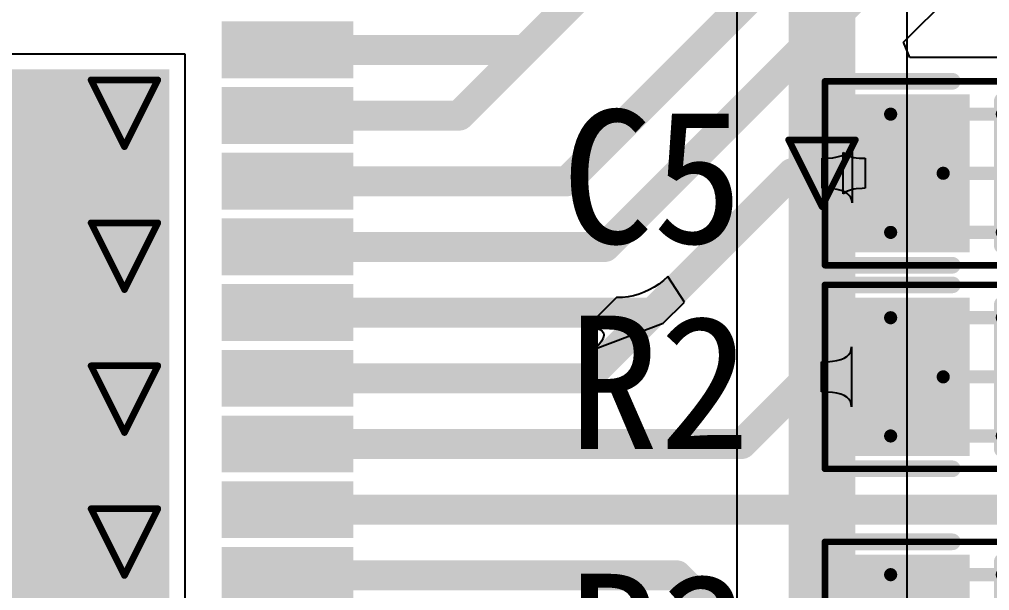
# Model space of a CAD drawing. Extents: x 75 to 173, y 40 to 188.
# Drawn here: x 124.54 to 131.93, y 144.31 to 148.66 of the extents above; entities that cross this region are included whole.
import ezdxf

# ---------------------------------------------------------------- set-up
doc = ezdxf.new("R2010")
doc.units = 0
doc.header["$MEASUREMENT"] = 0
doc.layers.get('0').update_dxf_attribs({"linetype": 'CONTINUOUS'})
for name, color, linetype in [('BottomLayer', 5, 'CONTINUOUS'), ('DRILLDRAWING', 1, 'CONTINUOUS'), ('MECHANICAL13', 56, 'CONTINUOUS'), ('MECHANICAL15', 56, 'CONTINUOUS'), ('MULTILAYER', 9, 'CONTINUOUS'), ('TopLayer', 1, 'CONTINUOUS'), ('TOPOVERLAY', 2, 'CONTINUOUS'), ('TOPPASTE', 8, 'CONTINUOUS'), ('TOPSOLDER', 216, 'CONTINUOUS'), ('ViaHoleLayer', 16, 'CONTINUOUS')]:
    doc.layers.add(name, color=color, linetype=linetype)

# ---------------------------------------------------------------- blocks, each defined once
blk = doc.blocks.new('QFN_64PIN_7')
at = {"layer": 'TOPPASTE'}
for points in [[(-3.634994, 4.9), (-3.864991, 4.9), (-3.634994, 4.100002), (-3.864991, 4.100002)], [(-3.134995, 4.9), (-3.364992, 4.9), (-3.134995, 4.100002), (-3.364992, 4.100002)], [(-2.634996, 4.9), (-2.864993, 4.9), (-2.634996, 4.100002), (-2.864993, 4.100002)], [(-2.134997, 4.9), (-2.364994, 4.9), (-2.134997, 4.100002), (-2.364994, 4.100002)], [(-1.634998, 4.9), (-1.864995, 4.9), (-1.634998, 4.100002), (-1.864995, 4.100002)], [(-1.134999, 4.9), (-1.364996, 4.9), (-1.134999, 4.100002), (-1.364996, 4.100002)], [(-0.635, 4.9), (-0.864997, 4.9), (-0.635, 4.100002), (-0.864997, 4.100002)], [(-0.364998, 4.100002), (-0.135001, 4.100002), (-0.364998, 4.9), (-0.135001, 4.9)], [(0.135001, 4.100002), (0.364998, 4.100002), (0.135001, 4.9), (0.364998, 4.9)], [(-3.500001, -3.500001), (3.500001, -3.500001), (-3.500001, 3.500001), (3.500001, 3.500001)]]:
    blk.add_solid(points, dxfattribs=at)
at = {"layer": 'TOPSOLDER'}
for points in [[(-3.533394, 5.0016), (-3.966591, 5.0016), (-3.533394, 3.998402), (-3.966591, 3.998402)], [(-3.033395, 5.0016), (-3.466592, 5.0016), (-3.033395, 3.998402), (-3.466592, 3.998402)], [(-2.533396, 5.0016), (-2.966593, 5.0016), (-2.533396, 3.998402), (-2.966593, 3.998402)], [(-2.033397, 5.0016), (-2.466594, 5.0016), (-2.033397, 3.998402), (-2.466594, 3.998402)], [(-1.533398, 5.0016), (-1.966595, 5.0016), (-1.533398, 3.998402), (-1.966595, 3.998402)], [(-1.033399, 5.0016), (-1.466596, 5.0016), (-1.033399, 3.998402), (-1.466596, 3.998402)], [(-0.5334, 5.0016), (-0.966597, 5.0016), (-0.5334, 3.998402), (-0.966597, 3.998402)], [(-0.466598, 3.998402), (-0.033401, 3.998402), (-0.466598, 5.0016), (-0.033401, 5.0016)], [(0.033401, 3.998402), (0.466598, 3.998402), (0.033401, 5.0016), (0.466598, 5.0016)], [(-3.601601, -3.601601), (3.601601, -3.601601), (-3.601601, 3.601601), (3.601601, 3.601601)]]:
    blk.add_solid(points, dxfattribs=at)
blk = doc.blocks.new('R0603_72')
at = {"layer": 'MECHANICAL13', "const_width": 0.1}
for points in [[(-0.850001, 0.449999), (-0.850001, -0.450002)], [(0.849998, 0.449999), (-0.850001, 0.449999)], [(0.849998, 0.449999), (0.849998, -0.450002)], [(0.849998, -0.450002), (-0.850001, -0.450002)]]:
    blk.add_lwpolyline(points, dxfattribs=at)
at = {"layer": 'MECHANICAL13', "const_width": 0.05}
for points in [[(-0.875, 0.449999, 1), (-0.825002, 0.449999, 1)], [(-0.875, 0.449999, 1), (-0.825002, 0.449999, 1)], [(0.825, 0.449999, 1), (0.874997, 0.449999, 1)], [(0.825, 0.449999, 1), (0.874997, 0.449999, 1)], [(-0.875, -0.450002, 1), (-0.825002, -0.450002, 1)], [(-0.875, -0.450002, 1), (-0.825002, -0.450002, 1)], [(0.825, -0.450002, 1), (0.874997, -0.450002, 1)], [(0.825, -0.450002, 1), (0.874997, -0.450002, 1)]]:
    blk.add_lwpolyline(points, format="xyb", close=True, dxfattribs=at)
at = {"layer": 'MECHANICAL15'}
for points, const_width in [([(1.35, 0.700001), (-1.35, 0.700001)], 0.05), ([(-1.35, 0.700001), (-1.35, -0.700001)], 0.05), ([(1.35, 0.700001), (1.35, -0.700001)], 0.05), ([(0, 0.449999), (0, -0.450002)], 0.1), ([(0.449999, 0), (-0.450002, 0)], 0.1), ([(1.35, -0.700001), (-1.35, -0.700001)], 0.05)]:
    blk.add_lwpolyline(points, dxfattribs=dict(at, const_width=const_width))
for points, const_width in [([(-1.362499, 0.700001, 1), (-1.3375, 0.700001, 1)], 0.024999), ([(-1.362499, 0.700001, 1), (-1.3375, 0.700001, 1)], 0.024999), ([(1.3375, 0.700001, 1), (1.362499, 0.700001, 1)], 0.024999), ([(1.3375, 0.700001, 1), (1.362499, 0.700001, 1)], 0.024999), ([(-0.024999, 0.449999, 1), (0.024999, 0.449999, 1)], 0.05), ([(-0.475, 0, 1), (-0.425003, 0, 1)], 0.05), ([(0.425, 0, 1), (0.474998, 0, 1)], 0.05), ([(-0.024999, -0.450002, 1), (0.024999, -0.450002, 1)], 0.05), ([(-1.362499, -0.700001, 1), (-1.3375, -0.700001, 1)], 0.024999), ([(-1.362499, -0.700001, 1), (-1.3375, -0.700001, 1)], 0.024999), ([(1.3375, -0.700001, 1), (1.362499, -0.700001, 1)], 0.024999), ([(1.3375, -0.700001, 1), (1.362499, -0.700001, 1)], 0.024999)]:
    blk.add_lwpolyline(points, format="xyb", close=True, dxfattribs=dict(at, const_width=const_width))
at = {"layer": 'TOPOVERLAY', "const_width": 0.127}
for points in [[(-1.27, 0.700001), (-1.27, -0.700001)], [(-0.381, 0.700001), (-1.27, 0.700001)], [(1.27, 0.700001), (0.381, 0.700001)], [(1.27, 0.700001), (1.27, -0.700001)], [(0, 0.549999), (0, -0.549999)], [(-0.381, -0.700001), (-1.27, -0.700001)], [(1.27, -0.700001), (0.381, -0.700001)]]:
    blk.add_lwpolyline(points, dxfattribs=at)
at = {"layer": 'TOPOVERLAY', "const_width": 0.0635}
for points in [[(-1.30175, 0.700001, 1), (-1.23825, 0.700001, 1)], [(-1.30175, 0.700001, 1), (-1.23825, 0.700001, 1)], [(-0.41275, 0.700001, 1), (-0.34925, 0.700001, 1)], [(0.34925, 0.700001, 1), (0.41275, 0.700001, 1)], [(1.23825, 0.700001, 1), (1.30175, 0.700001, 1)], [(1.23825, 0.700001, 1), (1.30175, 0.700001, 1)], [(-0.03175, 0.549999, 1), (0.03175, 0.549999, 1)], [(-0.03175, -0.549999, 1), (0.03175, -0.549999, 1)], [(-1.30175, -0.700001, 1), (-1.23825, -0.700001, 1)], [(-1.30175, -0.700001, 1), (-1.23825, -0.700001, 1)], [(-0.41275, -0.700001, 1), (-0.34925, -0.700001, 1)], [(0.34925, -0.700001, 1), (0.41275, -0.700001, 1)], [(1.23825, -0.700001, 1), (1.30175, -0.700001, 1)], [(1.23825, -0.700001, 1), (1.30175, -0.700001, 1)]]:
    blk.add_lwpolyline(points, format="xyb", close=True, dxfattribs=at)
at = {"layer": 'TOPPASTE'}
for points in [[(-0.350002, -0.499999), (-0.350002, 0.499999), (-1.15, -0.499999), (-1.15, 0.499999)], [(1.149998, -0.499999), (1.149998, 0.499999), (0.349999, -0.499999), (0.349999, 0.499999)]]:
    blk.add_solid(points, dxfattribs=at)
at = {"layer": 'TOPSOLDER'}
for points in [[(-0.248402, -0.601599), (-0.248402, 0.601599), (-1.2516, -0.601599), (-1.2516, 0.601599)], [(1.251598, -0.601599), (1.251598, 0.601599), (0.248399, -0.601599), (0.248399, 0.601599)]]:
    blk.add_solid(points, dxfattribs=at)
blk = doc.blocks.new('R0603_73')
at = {"layer": 'MECHANICAL13', "const_width": 0.1}
for points in [[(-0.850001, 0.449999), (-0.850001, -0.450002)], [(0.849998, 0.449999), (-0.850001, 0.449999)], [(0.849998, 0.449999), (0.849998, -0.450002)], [(0.849998, -0.450002), (-0.850001, -0.450002)]]:
    blk.add_lwpolyline(points, dxfattribs=at)
at = {"layer": 'MECHANICAL13', "const_width": 0.05}
for points in [[(-0.875, 0.449999, 1), (-0.825002, 0.449999, 1)], [(-0.875, 0.449999, 1), (-0.825002, 0.449999, 1)], [(0.825, 0.449999, 1), (0.874997, 0.449999, 1)], [(0.825, 0.449999, 1), (0.874997, 0.449999, 1)], [(-0.875, -0.450002, 1), (-0.825002, -0.450002, 1)], [(-0.875, -0.450002, 1), (-0.825002, -0.450002, 1)], [(0.825, -0.450002, 1), (0.874997, -0.450002, 1)], [(0.825, -0.450002, 1), (0.874997, -0.450002, 1)]]:
    blk.add_lwpolyline(points, format="xyb", close=True, dxfattribs=at)
at = {"layer": 'MECHANICAL15'}
for points, const_width in [([(1.35, 0.700001), (-1.35, 0.700001)], 0.05), ([(-1.35, 0.700001), (-1.35, -0.700001)], 0.05), ([(1.35, 0.700001), (1.35, -0.700001)], 0.05), ([(0, 0.449999), (0, -0.450002)], 0.1), ([(0.449999, 0), (-0.450002, 0)], 0.1), ([(1.35, -0.700001), (-1.35, -0.700001)], 0.05)]:
    blk.add_lwpolyline(points, dxfattribs=dict(at, const_width=const_width))
for points, const_width in [([(-1.362499, 0.700001, 1), (-1.3375, 0.700001, 1)], 0.024999), ([(-1.362499, 0.700001, 1), (-1.3375, 0.700001, 1)], 0.024999), ([(1.3375, 0.700001, 1), (1.362499, 0.700001, 1)], 0.024999), ([(1.3375, 0.700001, 1), (1.362499, 0.700001, 1)], 0.024999), ([(-0.024999, 0.449999, 1), (0.024999, 0.449999, 1)], 0.05), ([(-0.475, 0, 1), (-0.425003, 0, 1)], 0.05), ([(0.425, 0, 1), (0.474998, 0, 1)], 0.05), ([(-0.024999, -0.450002, 1), (0.024999, -0.450002, 1)], 0.05), ([(-1.362499, -0.700001, 1), (-1.3375, -0.700001, 1)], 0.024999), ([(-1.362499, -0.700001, 1), (-1.3375, -0.700001, 1)], 0.024999), ([(1.3375, -0.700001, 1), (1.362499, -0.700001, 1)], 0.024999), ([(1.3375, -0.700001, 1), (1.362499, -0.700001, 1)], 0.024999)]:
    blk.add_lwpolyline(points, format="xyb", close=True, dxfattribs=dict(at, const_width=const_width))
at = {"layer": 'TOPOVERLAY', "const_width": 0.127}
for points in [[(-1.27, 0.700001), (-1.27, -0.700001)], [(-0.381, 0.700001), (-1.27, 0.700001)], [(1.27, 0.700001), (0.381, 0.700001)], [(1.27, 0.700001), (1.27, -0.700001)], [(0, 0.549999), (0, -0.549999)], [(-0.381, -0.700001), (-1.27, -0.700001)], [(1.27, -0.700001), (0.381, -0.700001)]]:
    blk.add_lwpolyline(points, dxfattribs=at)
at = {"layer": 'TOPOVERLAY', "const_width": 0.0635}
for points in [[(-1.30175, 0.700001, 1), (-1.23825, 0.700001, 1)], [(-1.30175, 0.700001, 1), (-1.23825, 0.700001, 1)], [(-0.41275, 0.700001, 1), (-0.34925, 0.700001, 1)], [(0.34925, 0.700001, 1), (0.41275, 0.700001, 1)], [(1.23825, 0.700001, 1), (1.30175, 0.700001, 1)], [(1.23825, 0.700001, 1), (1.30175, 0.700001, 1)], [(-0.03175, 0.549999, 1), (0.03175, 0.549999, 1)], [(-0.03175, -0.549999, 1), (0.03175, -0.549999, 1)], [(-1.30175, -0.700001, 1), (-1.23825, -0.700001, 1)], [(-1.30175, -0.700001, 1), (-1.23825, -0.700001, 1)], [(-0.41275, -0.700001, 1), (-0.34925, -0.700001, 1)], [(0.34925, -0.700001, 1), (0.41275, -0.700001, 1)], [(1.23825, -0.700001, 1), (1.30175, -0.700001, 1)], [(1.23825, -0.700001, 1), (1.30175, -0.700001, 1)]]:
    blk.add_lwpolyline(points, format="xyb", close=True, dxfattribs=at)
at = {"layer": 'TOPPASTE'}
for points in [[(-0.350002, -0.499999), (-0.350002, 0.499999), (-1.15, -0.499999), (-1.15, 0.499999)], [(1.149998, -0.499999), (1.149998, 0.499999), (0.349999, -0.499999), (0.349999, 0.499999)]]:
    blk.add_solid(points, dxfattribs=at)
at = {"layer": 'TOPSOLDER'}
for points in [[(-0.248402, -0.601599), (-0.248402, 0.601599), (-1.2516, -0.601599), (-1.2516, 0.601599)], [(1.251598, -0.601599), (1.251598, 0.601599), (0.248399, -0.601599), (0.248399, 0.601599)]]:
    blk.add_solid(points, dxfattribs=at)
blk = doc.blocks.new('C0603_117')
at = {"layer": 'MECHANICAL13', "const_width": 0.1}
for points in [[(-0.850001, 0.449999), (0.849998, 0.449999)], [(-0.850001, -0.450002), (-0.850001, 0.449999)], [(0.849998, -0.450002), (0.849998, 0.449999)], [(-0.850001, -0.450002), (0.849998, -0.450002)]]:
    blk.add_lwpolyline(points, dxfattribs=at)
at = {"layer": 'MECHANICAL13', "const_width": 0.05}
for points in [[(-0.875, 0.449999, 1), (-0.825002, 0.449999, 1)], [(-0.875, 0.449999, 1), (-0.825002, 0.449999, 1)], [(0.825, 0.449999, 1), (0.874997, 0.449999, 1)], [(0.825, 0.449999, 1), (0.874997, 0.449999, 1)], [(-0.875, -0.450002, 1), (-0.825002, -0.450002, 1)], [(-0.875, -0.450002, 1), (-0.825002, -0.450002, 1)], [(0.825, -0.450002, 1), (0.874997, -0.450002, 1)], [(0.825, -0.450002, 1), (0.874997, -0.450002, 1)]]:
    blk.add_lwpolyline(points, format="xyb", close=True, dxfattribs=at)
at = {"layer": 'MECHANICAL15'}
for points, const_width in [([(-1.35, -0.700001), (-1.35, 0.700001)], 0.05), ([(-1.35, 0.700001), (1.35, 0.700001)], 0.05), ([(1.35, -0.700001), (1.35, 0.700001)], 0.05), ([(0, -0.450002), (0, 0.449999)], 0.1), ([(-0.450002, 0), (0.449999, 0)], 0.1), ([(-1.35, -0.700001), (1.35, -0.700001)], 0.05)]:
    blk.add_lwpolyline(points, dxfattribs=dict(at, const_width=const_width))
for points, const_width in [([(-1.362499, 0.700001, 1), (-1.3375, 0.700001, 1)], 0.024999), ([(-1.362499, 0.700001, 1), (-1.3375, 0.700001, 1)], 0.024999), ([(1.3375, 0.700001, 1), (1.362499, 0.700001, 1)], 0.024999), ([(1.3375, 0.700001, 1), (1.362499, 0.700001, 1)], 0.024999), ([(-0.024999, 0.449999, 1), (0.024999, 0.449999, 1)], 0.05), ([(-0.475, 0, 1), (-0.425003, 0, 1)], 0.05), ([(0.425, 0, 1), (0.474998, 0, 1)], 0.05), ([(-0.024999, -0.450002, 1), (0.024999, -0.450002, 1)], 0.05), ([(-1.362499, -0.700001, 1), (-1.3375, -0.700001, 1)], 0.024999), ([(-1.362499, -0.700001, 1), (-1.3375, -0.700001, 1)], 0.024999), ([(1.3375, -0.700001, 1), (1.362499, -0.700001, 1)], 0.024999), ([(1.3375, -0.700001, 1), (1.362499, -0.700001, 1)], 0.024999)]:
    blk.add_lwpolyline(points, format="xyb", close=True, dxfattribs=dict(at, const_width=const_width))
at = {"layer": 'TOPOVERLAY', "const_width": 0.127}
for points in [[(-1.27, 0.700001), (-0.381, 0.700001)], [(-1.27, -0.700001), (-1.27, 0.700001)], [(0.381, 0.700001), (1.27, 0.700001)], [(1.27, -0.700001), (1.27, 0.700001)], [(0, -0.549999), (0, 0.549999)], [(-1.27, -0.700001), (-0.381, -0.700001)], [(0.381, -0.700001), (1.27, -0.700001)]]:
    blk.add_lwpolyline(points, dxfattribs=at)
at = {"layer": 'TOPOVERLAY', "const_width": 0.0635}
for points in [[(-1.30175, 0.700001, 1), (-1.23825, 0.700001, 1)], [(-1.30175, 0.700001, 1), (-1.23825, 0.700001, 1)], [(-0.41275, 0.700001, 1), (-0.34925, 0.700001, 1)], [(0.34925, 0.700001, 1), (0.41275, 0.700001, 1)], [(1.23825, 0.700001, 1), (1.30175, 0.700001, 1)], [(1.23825, 0.700001, 1), (1.30175, 0.700001, 1)], [(-0.03175, 0.549999, 1), (0.03175, 0.549999, 1)], [(-0.03175, -0.549999, 1), (0.03175, -0.549999, 1)], [(-1.30175, -0.700001, 1), (-1.23825, -0.700001, 1)], [(-1.30175, -0.700001, 1), (-1.23825, -0.700001, 1)], [(-0.41275, -0.700001, 1), (-0.34925, -0.700001, 1)], [(0.34925, -0.700001, 1), (0.41275, -0.700001, 1)], [(1.23825, -0.700001, 1), (1.30175, -0.700001, 1)], [(1.23825, -0.700001, 1), (1.30175, -0.700001, 1)]]:
    blk.add_lwpolyline(points, format="xyb", close=True, dxfattribs=at)
at = {"layer": 'TOPPASTE'}
for points in [[(-0.350002, -0.499999), (-0.350002, 0.499999), (-1.15, -0.499999), (-1.15, 0.499999)], [(1.149998, -0.499999), (1.149998, 0.499999), (0.349999, -0.499999), (0.349999, 0.499999)]]:
    blk.add_solid(points, dxfattribs=at)
at = {"layer": 'TOPSOLDER'}
for points in [[(-0.248402, -0.601599), (-0.248402, 0.601599), (-1.2516, -0.601599), (-1.2516, 0.601599)], [(1.251598, -0.601599), (1.251598, 0.601599), (0.248399, -0.601599), (0.248399, 0.601599)]]:
    blk.add_solid(points, dxfattribs=at)

msp = doc.modelspace()

# ---------------------------------------------------------------- linework, layer by layer
at = {"layer": 'BottomLayer'}
for p, q in [((131.2989, 147.48442), (131.2989, 149.03182)), ((130.00401, 148.76364), (130.00401, 147.48442)), ((130.00401, 147.48442), (130.00401, 141.00682)), ((131.2989, 141.21837), (131.2989, 147.48442))]:
    msp.add_line(p, q, dxfattribs=at)
at = {"layer": 'BottomLayer', "const_width": 0.508}
for points in [[(130.65146, 147.48442), (130.65146, 149.03182)], [(130.65146, 141.00682), (130.65146, 147.48442)]]:
    msp.add_lwpolyline(points, dxfattribs=at)
at = {"layer": 'BottomLayer'}
for points, const_width in [([(125.23035, 147.94102, 1), (125.45535, 147.94102, 1)], 0.225), ([(130.52446, 147.48442, 1), (130.77846, 147.48442, 1)], 0.254), ([(130.52446, 147.48442, 1), (130.77846, 147.48442, 1)], 0.254), ([(130.53896, 147.48442, 1), (130.76395, 147.48442, 1)], 0.225), ([(125.23035, 146.85306, 1), (125.45535, 146.85306, 1)], 0.225), ([(125.23035, 145.76509, 1), (125.45535, 145.76509, 1)], 0.225), ([(125.23035, 144.67712, 1), (125.45535, 144.67712, 1)], 0.225)]:
    msp.add_lwpolyline(points, format="xyb", close=True, dxfattribs=dict(at, const_width=const_width))
at = {"layer": 'DRILLDRAWING', "const_width": 0.0508}
for points in [[(125.08885, 148.19502), (125.59685, 148.19502)], [(125.08885, 148.19502), (125.34285, 147.68702)], [(125.34285, 147.68702), (125.59685, 148.19502)], [(130.39746, 147.73842), (130.90546, 147.73842)], [(130.39746, 147.73842), (130.65146, 147.23042)], [(130.65146, 147.23042), (130.90546, 147.73842)], [(125.08885, 147.10706), (125.59685, 147.10706)], [(125.08885, 147.10706), (125.34285, 146.59906)], [(125.34285, 146.59906), (125.59685, 147.10706)], [(125.08885, 146.01909), (125.59685, 146.01909)], [(125.08885, 146.01909), (125.34285, 145.51109)], [(125.34285, 145.51109), (125.59685, 146.01909)], [(125.08885, 144.93112), (125.59685, 144.93112)], [(125.08885, 144.93112), (125.34285, 144.42312)], [(125.34285, 144.42312), (125.59685, 144.93112)]]:
    msp.add_lwpolyline(points, dxfattribs=at)
at = {"layer": 'DRILLDRAWING', "const_width": 0.0254}
for points in [[(125.07615, 148.19502, 1), (125.10155, 148.19502, 1)], [(125.07615, 148.19502, 1), (125.10155, 148.19502, 1)], [(125.58415, 148.19502, 1), (125.60955, 148.19502, 1)], [(125.58415, 148.19502, 1), (125.60955, 148.19502, 1)], [(130.38476, 147.73842, 1), (130.41016, 147.73842, 1)], [(130.38476, 147.73842, 1), (130.41016, 147.73842, 1)], [(130.89276, 147.73842, 1), (130.91816, 147.73842, 1)], [(130.89276, 147.73842, 1), (130.91816, 147.73842, 1)], [(125.33015, 147.68702, 1), (125.35555, 147.68702, 1)], [(125.33015, 147.68702, 1), (125.35555, 147.68702, 1)], [(130.63876, 147.23042, 1), (130.66416, 147.23042, 1)], [(130.63876, 147.23042, 1), (130.66416, 147.23042, 1)], [(125.07615, 147.10706, 1), (125.10155, 147.10706, 1)], [(125.07615, 147.10706, 1), (125.10155, 147.10706, 1)], [(125.58415, 147.10706, 1), (125.60955, 147.10706, 1)], [(125.58415, 147.10706, 1), (125.60955, 147.10706, 1)], [(125.33015, 146.59906, 1), (125.35555, 146.59906, 1)], [(125.33015, 146.59906, 1), (125.35555, 146.59906, 1)], [(125.07615, 146.01909, 1), (125.10155, 146.01909, 1)], [(125.07615, 146.01909, 1), (125.10155, 146.01909, 1)], [(125.58415, 146.01909, 1), (125.60955, 146.01909, 1)], [(125.58415, 146.01909, 1), (125.60955, 146.01909, 1)], [(125.33015, 145.51109, 1), (125.35555, 145.51109, 1)], [(125.33015, 145.51109, 1), (125.35555, 145.51109, 1)], [(125.07615, 144.93112, 1), (125.10155, 144.93112, 1)], [(125.07615, 144.93112, 1), (125.10155, 144.93112, 1)], [(125.58415, 144.93112, 1), (125.60955, 144.93112, 1)], [(125.58415, 144.93112, 1), (125.60955, 144.93112, 1)], [(125.33015, 144.42312, 1), (125.35555, 144.42312, 1)], [(125.33015, 144.42312, 1), (125.35555, 144.42312, 1)]]:
    msp.add_lwpolyline(points, format="xyb", close=True, dxfattribs=at)
at = {"layer": 'MULTILAYER', "const_width": 0.225}
for points in [[(125.23035, 147.94102, 1), (125.45535, 147.94102, 1)], [(130.53896, 147.48442, 1), (130.76395, 147.48442, 1)], [(125.23035, 146.85306, 1), (125.45535, 146.85306, 1)], [(125.23035, 145.76509, 1), (125.45535, 145.76509, 1)], [(125.23035, 144.67712, 1), (125.45535, 144.67712, 1)]]:
    msp.add_lwpolyline(points, format="xyb", close=True, dxfattribs=at)
at = {"layer": 'TopLayer'}
for p, q in [((131.27237, 148.48275), (133.04055, 150.25093)), ((131.32097, 148.36542), (131.27237, 148.48275)), ((118.36446, 148.39282), (125.80246, 148.39282)), ((125.80246, 148.39282), (125.80246, 147.92782)), ((132.05466, 148.36542), (131.32097, 148.36542)), ((125.80246, 147.92782), (125.80246, 147.42782)), ((130.85921, 147.65309), (130.87062, 147.66973)), ((130.87062, 147.66973), (130.87747, 147.68859)), ((130.87747, 147.68859), (130.87976, 147.70967)), ((130.87976, 147.70967), (130.87976, 147.25917)), ((130.65146, 147.59872), (130.69483, 147.59983)), ((130.65146, 147.37012), (130.65146, 147.59872)), ((130.69483, 147.59983), (130.73365, 147.60316)), ((130.73365, 147.60316), (130.76789, 147.60871)), ((130.76789, 147.60871), (130.79757, 147.61647)), ((130.79757, 147.61647), (130.82268, 147.62646)), ((130.81214, 147.32692), (130.81214, 147.64192)), ((130.81214, 147.64192), (130.82144, 147.63371)), ((130.82144, 147.63371), (130.83241, 147.62637)), ((130.82268, 147.62646), (130.84323, 147.63866)), ((130.83241, 147.62637), (130.84505, 147.61989)), ((130.84323, 147.63866), (130.85921, 147.65309)), ((130.84505, 147.61989), (130.85936, 147.61427)), ((130.85936, 147.61427), (130.87534, 147.60952)), ((130.87534, 147.60952), (130.89299, 147.60563)), ((130.89299, 147.60563), (130.9123, 147.60261)), ((130.9123, 147.60261), (130.93329, 147.60045)), ((130.93329, 147.60045), (130.98026, 147.59872)), ((130.98026, 147.59872), (130.98026, 147.37012)), ((125.80246, 147.42782), (125.80246, 146.92782)), ((130.69483, 147.36901), (130.65146, 147.37012)), ((130.73365, 147.36568), (130.69483, 147.36901)), ((130.76789, 147.36014), (130.73365, 147.36568)), ((130.79757, 147.35237), (130.76789, 147.36014)), ((130.82268, 147.34238), (130.79757, 147.35237)), ((130.82144, 147.33513), (130.81214, 147.32692)), ((130.83241, 147.34247), (130.82144, 147.33513)), ((130.84323, 147.33018), (130.82268, 147.34238)), ((130.84505, 147.34895), (130.83241, 147.34247)), ((130.85921, 147.31575), (130.84323, 147.33018)), ((130.85936, 147.35457), (130.84505, 147.34895)), ((130.87062, 147.29911), (130.85921, 147.31575)), ((130.87534, 147.35932), (130.85936, 147.35457)), ((130.87747, 147.28025), (130.87062, 147.29911)), ((130.89299, 147.36321), (130.87534, 147.35932)), ((130.9123, 147.36623), (130.89299, 147.36321)), ((130.95594, 147.36969), (130.9123, 147.36623)), ((130.98026, 147.37012), (130.95594, 147.36969)), ((130.87976, 147.25917), (130.87747, 147.28025)), ((125.80246, 146.92782), (125.80246, 146.42782)), ((129.40981, 146.64157), (129.37414, 146.61732)), ((129.44415, 146.66905), (129.40981, 146.64157)), ((129.47715, 146.69976), (129.44415, 146.66905)), ((129.60532, 146.50464), (129.47715, 146.69976)), ((129.25907, 146.56398), (129.21804, 146.55266)), ((129.29877, 146.57853), (129.25907, 146.56398)), ((129.33712, 146.59631), (129.29877, 146.57853)), ((129.37414, 146.61732), (129.33712, 146.59631)), ((129.0869, 146.53812), (128.8583, 146.30952)), ((129.13196, 146.53973), (129.0869, 146.53812)), ((129.17567, 146.54458), (129.13196, 146.53973)), ((129.21804, 146.55266), (129.17567, 146.54458)), ((129.44367, 146.34299), (129.60532, 146.50464)), ((125.80246, 146.42782), (125.80246, 145.92782)), ((128.92526, 146.14787), (129.44367, 146.34299)), ((128.8583, 146.30952), (128.90012, 146.3079)), ((128.90012, 146.3079), (128.93414, 146.30305)), ((128.93414, 146.30305), (128.96034, 146.29497)), ((128.96034, 146.29497), (128.97875, 146.28365)), ((128.97875, 146.28365), (128.98934, 146.2691)), ((128.98934, 146.2691), (128.99214, 146.25132)), ((128.97431, 146.20606), (128.95369, 146.17858)), ((128.98713, 146.23031), (128.97431, 146.20606)), ((128.99214, 146.25132), (128.98713, 146.23031)), ((128.95369, 146.17858), (128.92526, 146.14787)), ((130.85614, 146.10533), (130.86757, 146.12247)), ((130.86757, 146.12247), (130.87442, 146.1419)), ((130.87442, 146.1419), (130.87671, 146.16362)), ((130.87671, 146.16362), (130.87671, 145.70642)), ((130.64811, 146.04932), (130.69154, 146.05046)), ((130.64811, 145.82072), (130.64811, 146.04932)), ((130.69154, 146.05046), (130.73041, 146.05389)), ((130.73041, 146.05389), (130.7647, 146.05961)), ((130.7647, 146.05961), (130.79441, 146.06761)), ((130.79441, 146.06761), (130.81956, 146.0779)), ((130.81956, 146.0779), (130.84013, 146.09047)), ((130.84013, 146.09047), (130.85614, 146.10533)), ((125.80246, 145.92782), (125.80246, 145.42782)), ((130.69154, 145.81958), (130.64811, 145.82072)), ((130.73041, 145.81615), (130.69154, 145.81958)), ((130.7647, 145.81043), (130.73041, 145.81615)), ((130.79441, 145.80243), (130.7647, 145.81043)), ((130.81956, 145.79215), (130.79441, 145.80243)), ((130.84013, 145.77957), (130.81956, 145.79215)), ((130.85614, 145.76471), (130.84013, 145.77957)), ((130.86757, 145.74757), (130.85614, 145.76471)), ((130.87442, 145.72814), (130.86757, 145.74757)), ((130.87671, 145.70642), (130.87442, 145.72814)), ((125.80246, 145.42782), (125.80246, 144.92782)), ((125.80246, 144.92782), (125.80246, 144.42782)), ((125.80246, 144.42782), (125.80246, 143.92782))]:
    msp.add_line(p, q, dxfattribs=at)
at = {"layer": 'TopLayer', "const_width": 0.2286}
for points in [[(128.71185, 147.42382), (132.09926, 150.81122)], [(128.99925, 146.92381), (132.68346, 150.60802)], [(127.89105, 147.92382), (129.82525, 149.85802)], [(126.58346, 148.42381), (128.33986, 148.42381)], [(126.58346, 147.92382), (127.89105, 147.92382)], [(129.36285, 146.42382), (130.42346, 147.48442)], [(130.42346, 147.48442), (130.65146, 147.48442)], [(130.65146, 147.48442), (131.27366, 147.48442)], [(126.58346, 147.42382), (128.71185, 147.42382)], [(126.58346, 146.92381), (128.99925, 146.92381)], [(126.58346, 146.42382), (129.36285, 146.42382)], [(128.86285, 145.92382), (129.36285, 146.42382)], [(130.03925, 145.42382), (130.55046, 145.93502)], [(130.55046, 145.93502), (131.27366, 145.93502)], [(126.58346, 145.92382), (128.86285, 145.92382)], [(126.58346, 145.42382), (130.03925, 145.42382)], [(126.58346, 144.92382), (133.65406, 144.92382)], [(126.58346, 144.42382), (129.54585, 144.42382)], [(129.54585, 144.42382), (129.99046, 143.97922)]]:
    msp.add_lwpolyline(points, dxfattribs=at)
at = {"layer": 'TopLayer'}
for points, const_width in [([(126.52631, 148.42381, 1), (126.64061, 148.42381, 1)], 0.1143), ([(128.28271, 148.42381, 1), (128.39701, 148.42381, 1)], 0.1143), ([(125.23035, 147.94102, 1), (125.45535, 147.94102, 1)], 0.225), ([(126.52631, 147.92382, 1), (126.64061, 147.92382, 1)], 0.1143), ([(127.8339, 147.92382, 1), (127.9482, 147.92382, 1)], 0.1143), ([(127.8339, 147.92382, 1), (127.9482, 147.92382, 1)], 0.1143), ([(130.53896, 147.48442, 1), (130.76395, 147.48442, 1)], 0.225), ([(130.36631, 147.48442, 1), (130.48061, 147.48442, 1)], 0.1143), ([(130.36631, 147.48442, 1), (130.48061, 147.48442, 1)], 0.1143), ([(130.59431, 147.48442, 1), (130.70861, 147.48442, 1)], 0.1143), ([(130.59431, 147.48442, 1), (130.70861, 147.48442, 1)], 0.1143), ([(131.21651, 147.48442, 1), (131.33081, 147.48442, 1)], 0.1143), ([(126.52631, 147.42382, 1), (126.64061, 147.42382, 1)], 0.1143), ([(128.6547, 147.42382, 1), (128.769, 147.42382, 1)], 0.1143), ([(128.6547, 147.42382, 1), (128.769, 147.42382, 1)], 0.1143), ([(125.23035, 146.85306, 1), (125.45535, 146.85306, 1)], 0.225), ([(126.52631, 146.92381, 1), (126.64061, 146.92381, 1)], 0.1143), ([(128.9421, 146.92381, 1), (129.0564, 146.92381, 1)], 0.1143), ([(128.9421, 146.92381, 1), (129.0564, 146.92381, 1)], 0.1143), ([(126.52631, 146.42382, 1), (126.64061, 146.42382, 1)], 0.1143), ([(129.3057, 146.42382, 1), (129.42, 146.42382, 1)], 0.1143), ([(129.3057, 146.42382, 1), (129.42, 146.42382, 1)], 0.1143), ([(129.3057, 146.42382, 1), (129.42, 146.42382, 1)], 0.1143), ([(130.49331, 145.93502, 1), (130.60761, 145.93502, 1)], 0.1143), ([(130.49331, 145.93502, 1), (130.60761, 145.93502, 1)], 0.1143), ([(131.21651, 145.93502, 1), (131.33081, 145.93502, 1)], 0.1143), ([(125.23035, 145.76509, 1), (125.45535, 145.76509, 1)], 0.225), ([(126.52631, 145.92382, 1), (126.64061, 145.92382, 1)], 0.1143), ([(128.8057, 145.92382, 1), (128.92, 145.92382, 1)], 0.1143), ([(128.8057, 145.92382, 1), (128.92, 145.92382, 1)], 0.1143), ([(126.52631, 145.42382, 1), (126.64061, 145.42382, 1)], 0.1143), ([(129.9821, 145.42382, 1), (130.0964, 145.42382, 1)], 0.1143), ([(129.9821, 145.42382, 1), (130.0964, 145.42382, 1)], 0.1143), ([(126.52631, 144.92382, 1), (126.64061, 144.92382, 1)], 0.1143), ([(125.23035, 144.67712, 1), (125.45535, 144.67712, 1)], 0.225), ([(126.52631, 144.42382, 1), (126.64061, 144.42382, 1)], 0.1143), ([(129.4887, 144.42382, 1), (129.603, 144.42382, 1)], 0.1143), ([(129.4887, 144.42382, 1), (129.603, 144.42382, 1)], 0.1143)]:
    msp.add_lwpolyline(points, format="xyb", close=True, dxfattribs=dict(at, const_width=const_width))
at = {"layer": 'ViaHoleLayer', "const_width": 0.1}
for points in [[(125.29285, 147.94102, 1), (125.39285, 147.94102, 1)], [(130.60146, 147.48442, 1), (130.70146, 147.48442, 1)], [(125.29285, 146.85306, 1), (125.39285, 146.85306, 1)], [(125.29285, 145.76509, 1), (125.39285, 145.76509, 1)], [(125.29285, 144.67712, 1), (125.39285, 144.67712, 1)]]:
    msp.add_lwpolyline(points, format="xyb", close=True, dxfattribs=at)

# ---------------------------------------------------------------- block references
for name, p, rotation in [('QFN_64PIN_7', (122.08346, 144.67382), 270), ('R0603_73', (132.02366, 145.93502), 180), ('R0603_72', (132.02366, 143.97922), 180)]:
    msp.add_blockref(name, p, dxfattribs=dict(rotation=rotation))
msp.add_blockref('C0603_117', (132.02366, 147.48442))

# ---------------------------------------------------------------- texts
at = {"layer": 'TOPOVERLAY'}
for s, p in [('C5', (128.67026, 146.95042)), ('R2', (128.72106, 145.38502)), ('R3', (128.72106, 143.41982))]:
    msp.add_text(s, height=1.016, dxfattribs=at).set_placement(p)

doc.saveas('drawing.dxf')
